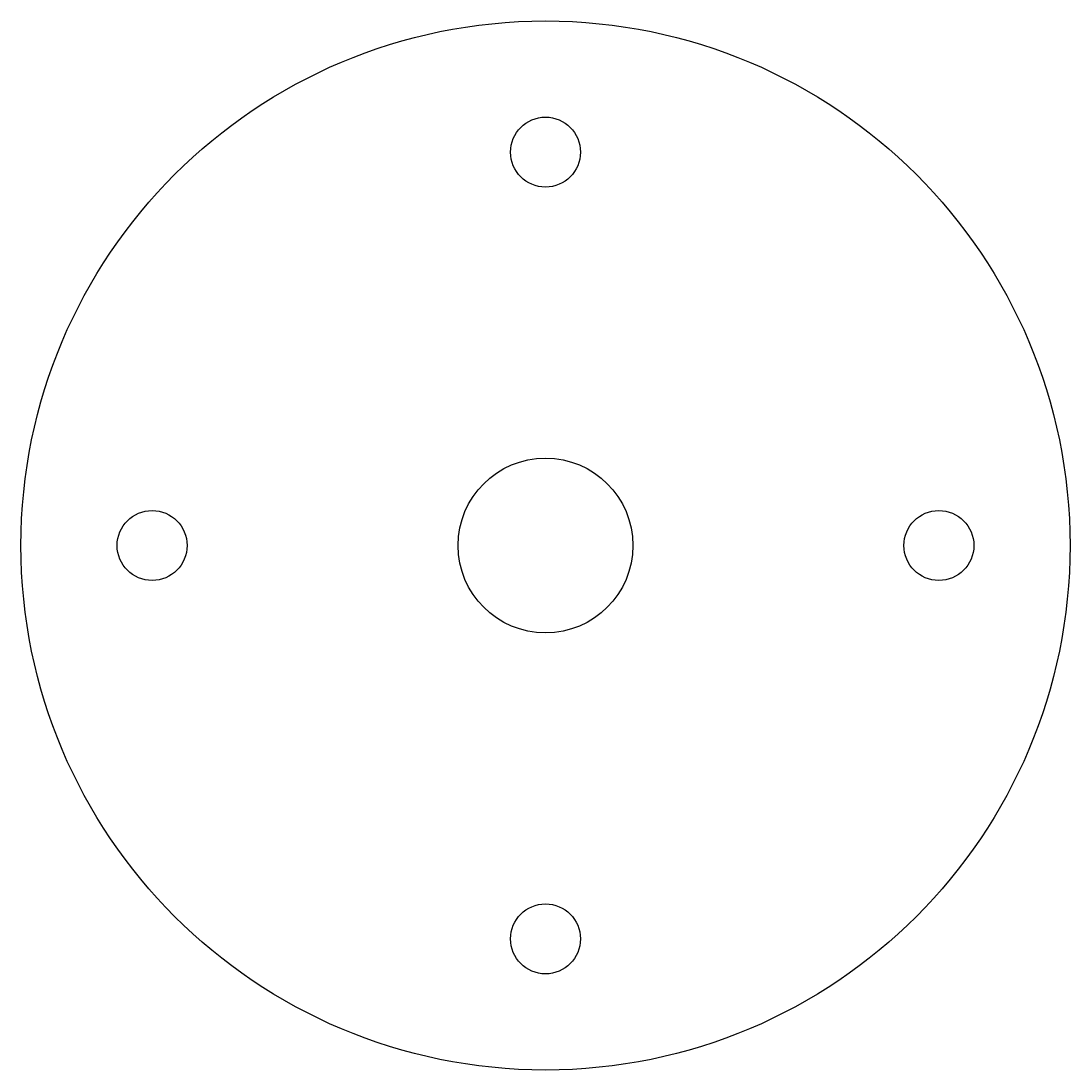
# Model space of a CAD drawing. Header units: metres. Extents: x -60 to 60, y -60 to 60.
import ezdxf

# ---------------------------------------------------------------- set-up
doc = ezdxf.new("R2010")
doc.units = ezdxf.units.M

msp = doc.modelspace()

# ---------------------------------------------------------------- linework, layer by layer
at = {"layer": 'AGUJEROS', "color": 2}
msp.add_circle((0, 0), 10, dxfattribs=at)
at = {"layer": 'PERFIL', "color": 1}
for centre, radius in [((0, 0), 60), ((0, 45), 4), ((-45, 0), 4), ((45, 0), 4), ((0, -45), 4)]:
    msp.add_circle(centre, radius, dxfattribs=at)

doc.saveas('drawing.dxf')
